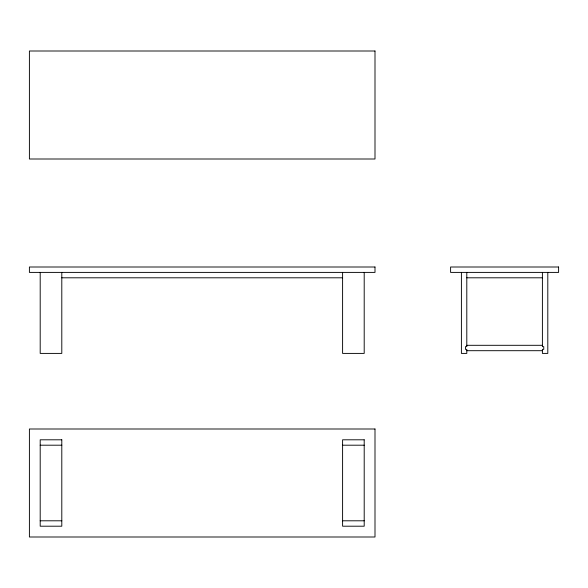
<?xml version="1.0" encoding="UTF-8"?>
<svg xmlns="http://www.w3.org/2000/svg" width="588" height="588" viewBox="0 0 588 588"><rect width="100%" height="100%" fill="white"/><g stroke="black" fill="none" stroke-linecap="round" stroke-linejoin="round"><path stroke-width="0.88" d="M61.799 277.801L342.598 277.801M466.798 277.801L542.401 277.801M466.798 345.303L542.401 345.303M466.798 350.698L542.401 350.698M40.197 445.197L61.799 445.197M342.598 445.197L364.2 445.197M40.197 520.799L61.799 520.799M342.598 520.799L364.2 520.799M547.803 272.398L547.803 353.403L542.401 353.403L542.401 349.353L543.753 349.353L543.753 346.648L542.401 346.648L542.401 272.398M466.798 272.398L466.798 346.648L465.453 346.648L465.453 349.353L466.798 349.353L466.798 353.403L461.404 353.403L461.404 272.398M364.2 272.398L364.2 353.403L342.598 353.403L342.598 272.398M61.799 272.398L61.799 353.403L40.197 353.403L40.197 272.398M374.997 51.002L29.4 51.002L29.4 159.003L374.997 159.003L374.997 51.002M374.997 267.003L29.4 267.003L29.4 272.398L374.997 272.398L374.997 267.003M558.6 267.003L450.599 267.003L450.599 272.398L558.6 272.398L558.6 267.003M374.997 428.997L29.4 428.997L29.4 536.998L374.997 536.998L374.997 428.997M61.799 439.802L40.197 439.802L40.197 526.201L61.799 526.201L61.799 439.802M364.2 439.802L342.598 439.802L342.598 526.201L364.2 526.201L364.2 439.802"/></g></svg>
